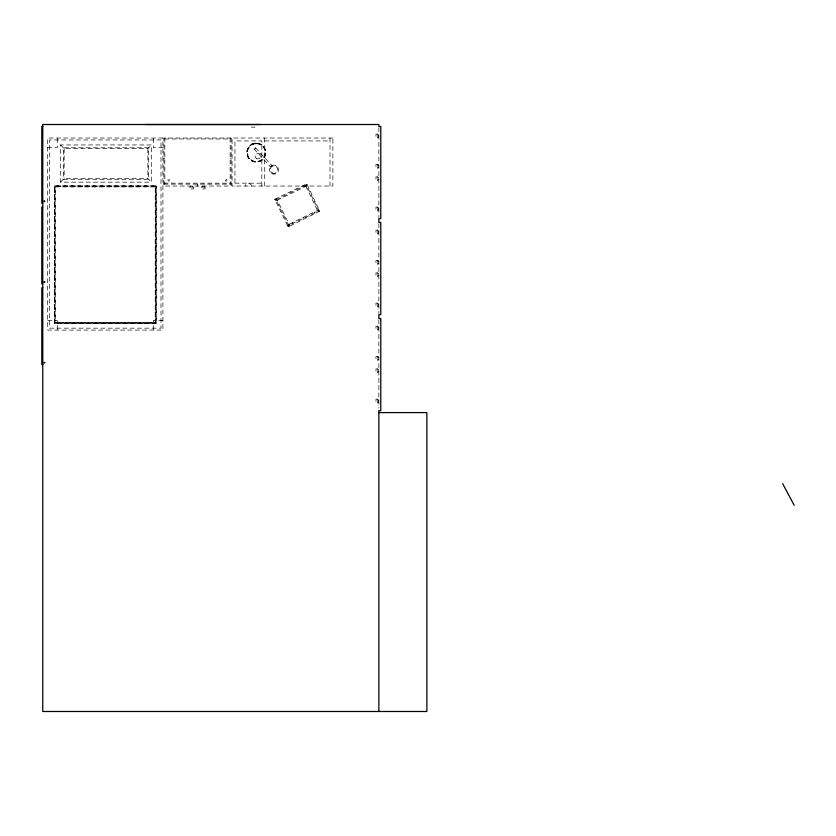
<?xml version="1.0" encoding="UTF-8"?>
<svg xmlns="http://www.w3.org/2000/svg" width="836" height="836" viewBox="0 0 836 836"><rect width="100%" height="100%" fill="white"/><g stroke="black" fill="none" stroke-linecap="round" stroke-linejoin="round"><path stroke-width="0.63" stroke-dasharray="4.18 3.13" d="M256.349 143.698L254.039 143.991A8.903 8.903 0 0 0 249.483 158.297A8.903 8.903 0 0 0 264.375 156.384A8.903 8.903 0 0 0 256.349 143.698L253.998 143.823M45.144 201.455L44.684 200.849L44.684 201.455M45.144 282.119L44.684 281.513L44.684 282.119M45.144 362.782L44.684 362.176L44.684 362.782M270.592 166.897L272.003 165.601L255.367 147.659L254.008 147.554L253.904 148.902L270.592 166.897L272.003 165.601M319.697 210.463L318.411 210.014L288.18 224.696C286.173 226.117 290.155 227.496 289.465 225.145L277.333 200.17L274.772 199.281L288.148 226.849L319.739 211.194L306.728 183.763L274.772 199.281M288.148 226.849L289.037 224.278M277.333 200.17L305.84 186.323L306.728 183.763M60.495 182.154L64.142 178.517L147.878 178.517L151.515 182.154L151.515 144.952L60.495 144.952L60.495 182.154L151.515 182.154M60.495 144.952L64.142 148.589L147.878 148.589L151.515 144.952M156.196 323.365L155.203 322.362L155.203 186.888L156.196 185.885L54.413 185.885L54.413 323.365L156.196 323.365L156.196 185.885M54.486 323.281L156.123 323.281L156.123 185.968L54.486 185.968L54.486 323.281L55.406 322.362L55.406 186.888L54.413 185.885M318.411 210.014L317.962 211.299L319.248 211.748M289.507 225.877L288.284 226.472L287.688 225.25M252.953 144.377L252.712 143.802L251.552 144.273A9.604 9.604 0 0 0 251.49 160.899A9.604 9.604 0 0 0 265.921 152.622A9.604 9.604 0 0 0 251.542 144.262L256.349 143.008M251.563 144.294L252.723 143.823M288.18 224.696L289.465 225.145M256.349 143.426A9.165 9.165 0 0 1 264.615 156.489A9.165 9.165 0 0 1 249.274 158.464A9.165 9.165 0 0 1 253.977 143.729L256.349 143.343A9.332 9.332 0 0 1 264.761 156.562A9.332 9.332 0 0 1 249.149 158.568A9.332 9.332 0 0 1 253.935 143.573L256.349 143.123M251.396 127.156L254.97 127.156M377.893 135.077L378.854 135.077M377.893 136.999L378.854 136.999M164.838 138.985L230.14 138.985M264.709 140.908L330.011 140.908M47.683 147.627L57.287 147.627L57.287 138.024M162.916 147.627L153.312 147.627L153.312 138.024M163.877 158.192L164.838 158.192M230.14 158.192L231.102 158.192M377.893 165.319L378.854 165.319M377.893 167.242L378.854 167.242M377.893 177.807L378.854 177.807M377.893 179.73L378.854 179.73M163.877 183.157L231.102 183.157M234.937 183.157L261.825 183.157M163.877 184.119L231.102 184.119M55.406 186.888L155.203 186.888M43.89 200.849L44.81 200.87M43.89 201.81L44.925 201.748M377.893 208.059L378.854 208.059M377.893 209.972L378.854 209.972M377.893 231.102L378.854 231.102M377.893 233.025L378.854 233.025M377.893 261.354L378.854 261.354M377.893 263.267L378.854 263.267M377.893 273.832L378.854 273.832M377.893 275.755L378.854 275.755M43.89 281.513L45.019 281.659M43.89 282.474L44.925 282.411M377.893 304.085L378.854 304.085M377.893 306.007L378.854 306.007M47.683 320.481L57.287 320.481L57.287 330.084M162.916 320.481L153.312 320.481L153.312 330.084M55.406 322.362L155.203 322.362M377.893 327.127L378.854 327.127M377.893 329.05L378.854 329.05M377.893 357.38L378.854 357.38M377.893 359.302L378.854 359.302M43.89 362.176L45.019 362.322M43.89 363.137L44.925 363.075M377.893 369.857L378.854 369.857M377.893 371.78L378.854 371.78M377.893 400.11L378.854 400.11M377.893 402.032L378.854 402.032M253.904 148.902L255.252 149.017L255.367 147.659M305.84 186.323L317.962 211.299M314.284 212.02L314.702 212.887M303.29 217.36L303.708 218.217M292.307 222.689L292.725 223.557M378.854 127.73L378.854 217.391M378.854 223.755L378.854 313.343M378.854 319.78L378.854 408.072M330.011 138.024L330.011 186.041M264.709 138.024L264.709 186.041M261.825 186.041L261.825 140.908L234.937 140.908L234.937 186.041M251.26 186.041C252.159 182.708 244.603 182.708 245.502 186.041M230.14 138.024L230.14 184.119M204.078 186.041L204.078 187.003M202.155 186.041L202.155 187.003M197.589 184.119L197.589 186.041M197.39 184.119L197.39 186.041M192.447 186.041L192.447 187.003M190.524 186.041L190.524 187.003M164.838 138.024L164.838 184.119M147.878 148.589L147.878 178.517M64.142 148.589L64.142 178.517M43.89 200.661L43.89 202.009M43.89 281.324L43.89 282.672M43.89 361.988L43.89 363.326M167.754 180.033C168.924 183.701 170.607 177.441 167.754 180.033M225.365 180.033C226.546 183.701 228.218 177.441 225.365 180.033M275.138 199.428C276.099 203.148 278.137 197.003 275.138 199.428M305.38 184.735C306.289 188.476 308.411 182.352 305.38 184.735M306.279 185.049L276.047 199.72L288.598 225.563L318.829 210.881L306.279 185.049M377.893 134.115L375.97 134.115L375.97 137.961L377.893 137.961L377.893 134.115M162.916 138.024L47.683 138.024L47.683 330.084L162.916 330.084L162.916 138.024M231.102 138.024L163.877 138.024L163.877 186.041L231.102 186.041L231.102 138.024M332.885 138.024L232.063 138.024L232.063 186.041L332.885 186.041L332.885 138.024M161.003 139.946L49.606 139.946L49.606 328.161L161.003 328.161L161.003 139.946M148.683 147.784L63.327 147.784L63.327 179.332L148.683 179.332L148.683 147.784M377.893 164.368L375.97 164.368L375.97 168.203L377.893 168.203L377.893 164.368M377.893 176.845L375.97 176.845L375.97 180.691L377.893 180.691L377.893 176.845M155.904 186.188L54.706 186.188L54.706 323.062L155.904 323.062L155.904 186.188M155.58 186.501L55.03 186.501L55.03 322.738L155.58 322.738L155.58 186.501M193.409 187.003L189.563 187.003L189.563 188.926L193.409 188.926L193.409 187.003M205.039 187.003L201.194 187.003L201.194 188.926L205.039 188.926L205.039 187.003M377.893 207.098L375.97 207.098L375.97 210.933L377.893 210.933L377.893 207.098M377.893 230.14L375.97 230.14L375.97 233.986L377.893 233.986L377.893 230.14M377.893 260.393L375.97 260.393L375.97 264.228L377.893 264.228L377.893 260.393M377.893 272.87L375.97 272.87L375.97 276.716L377.893 276.716L377.893 272.87M377.893 303.123L375.97 303.123L375.97 306.969L377.893 306.969L377.893 303.123M377.893 326.165L375.97 326.165L375.97 330.011L377.893 330.011L377.893 326.165M377.893 356.418L375.97 356.418L375.97 360.264L377.893 360.264L377.893 356.418M377.893 368.906L375.97 368.906L375.97 372.741L377.893 372.741L377.893 368.906M377.893 399.148L375.97 399.148L375.97 402.994L377.893 402.994L377.893 399.148M256.547 158.526A2.842 2.842 0 0 0 260.822 156.081A2.842 2.842 0 0 0 256.568 153.605A2.842 2.842 0 0 0 256.547 158.526M271.731 173.543A4.525 4.525 0 0 0 278.524 169.645A4.525 4.525 0 0 0 271.752 165.706A4.525 4.525 0 0 0 271.731 173.543M272.118 172.874A3.752 3.752 0 0 0 277.751 169.645A3.752 3.752 0 0 0 272.139 166.374A3.752 3.752 0 0 0 272.118 172.874"/><path stroke-width="1.25" d="M42.761 126.435L41.8 126.435L41.8 203.252L42.761 203.252M42.761 207.098L41.8 207.098L41.8 283.916L42.761 283.916M42.761 287.762L41.8 287.762L41.8 364.58L42.761 364.58M378.854 412.597L426.872 412.597L426.872 711.488L42.761 711.488L42.761 124.512L378.854 124.512L378.854 126.435L380.777 126.435L380.777 218.614L378.854 218.614L378.854 222.46L380.777 222.46L380.777 314.649L378.854 314.649L378.854 318.485L380.777 318.485L380.777 410.675L378.854 410.675L378.854 711.488M782.684 483.678L794.2 505.31M260.644 124.512L145.412 124.512"/></g></svg>
